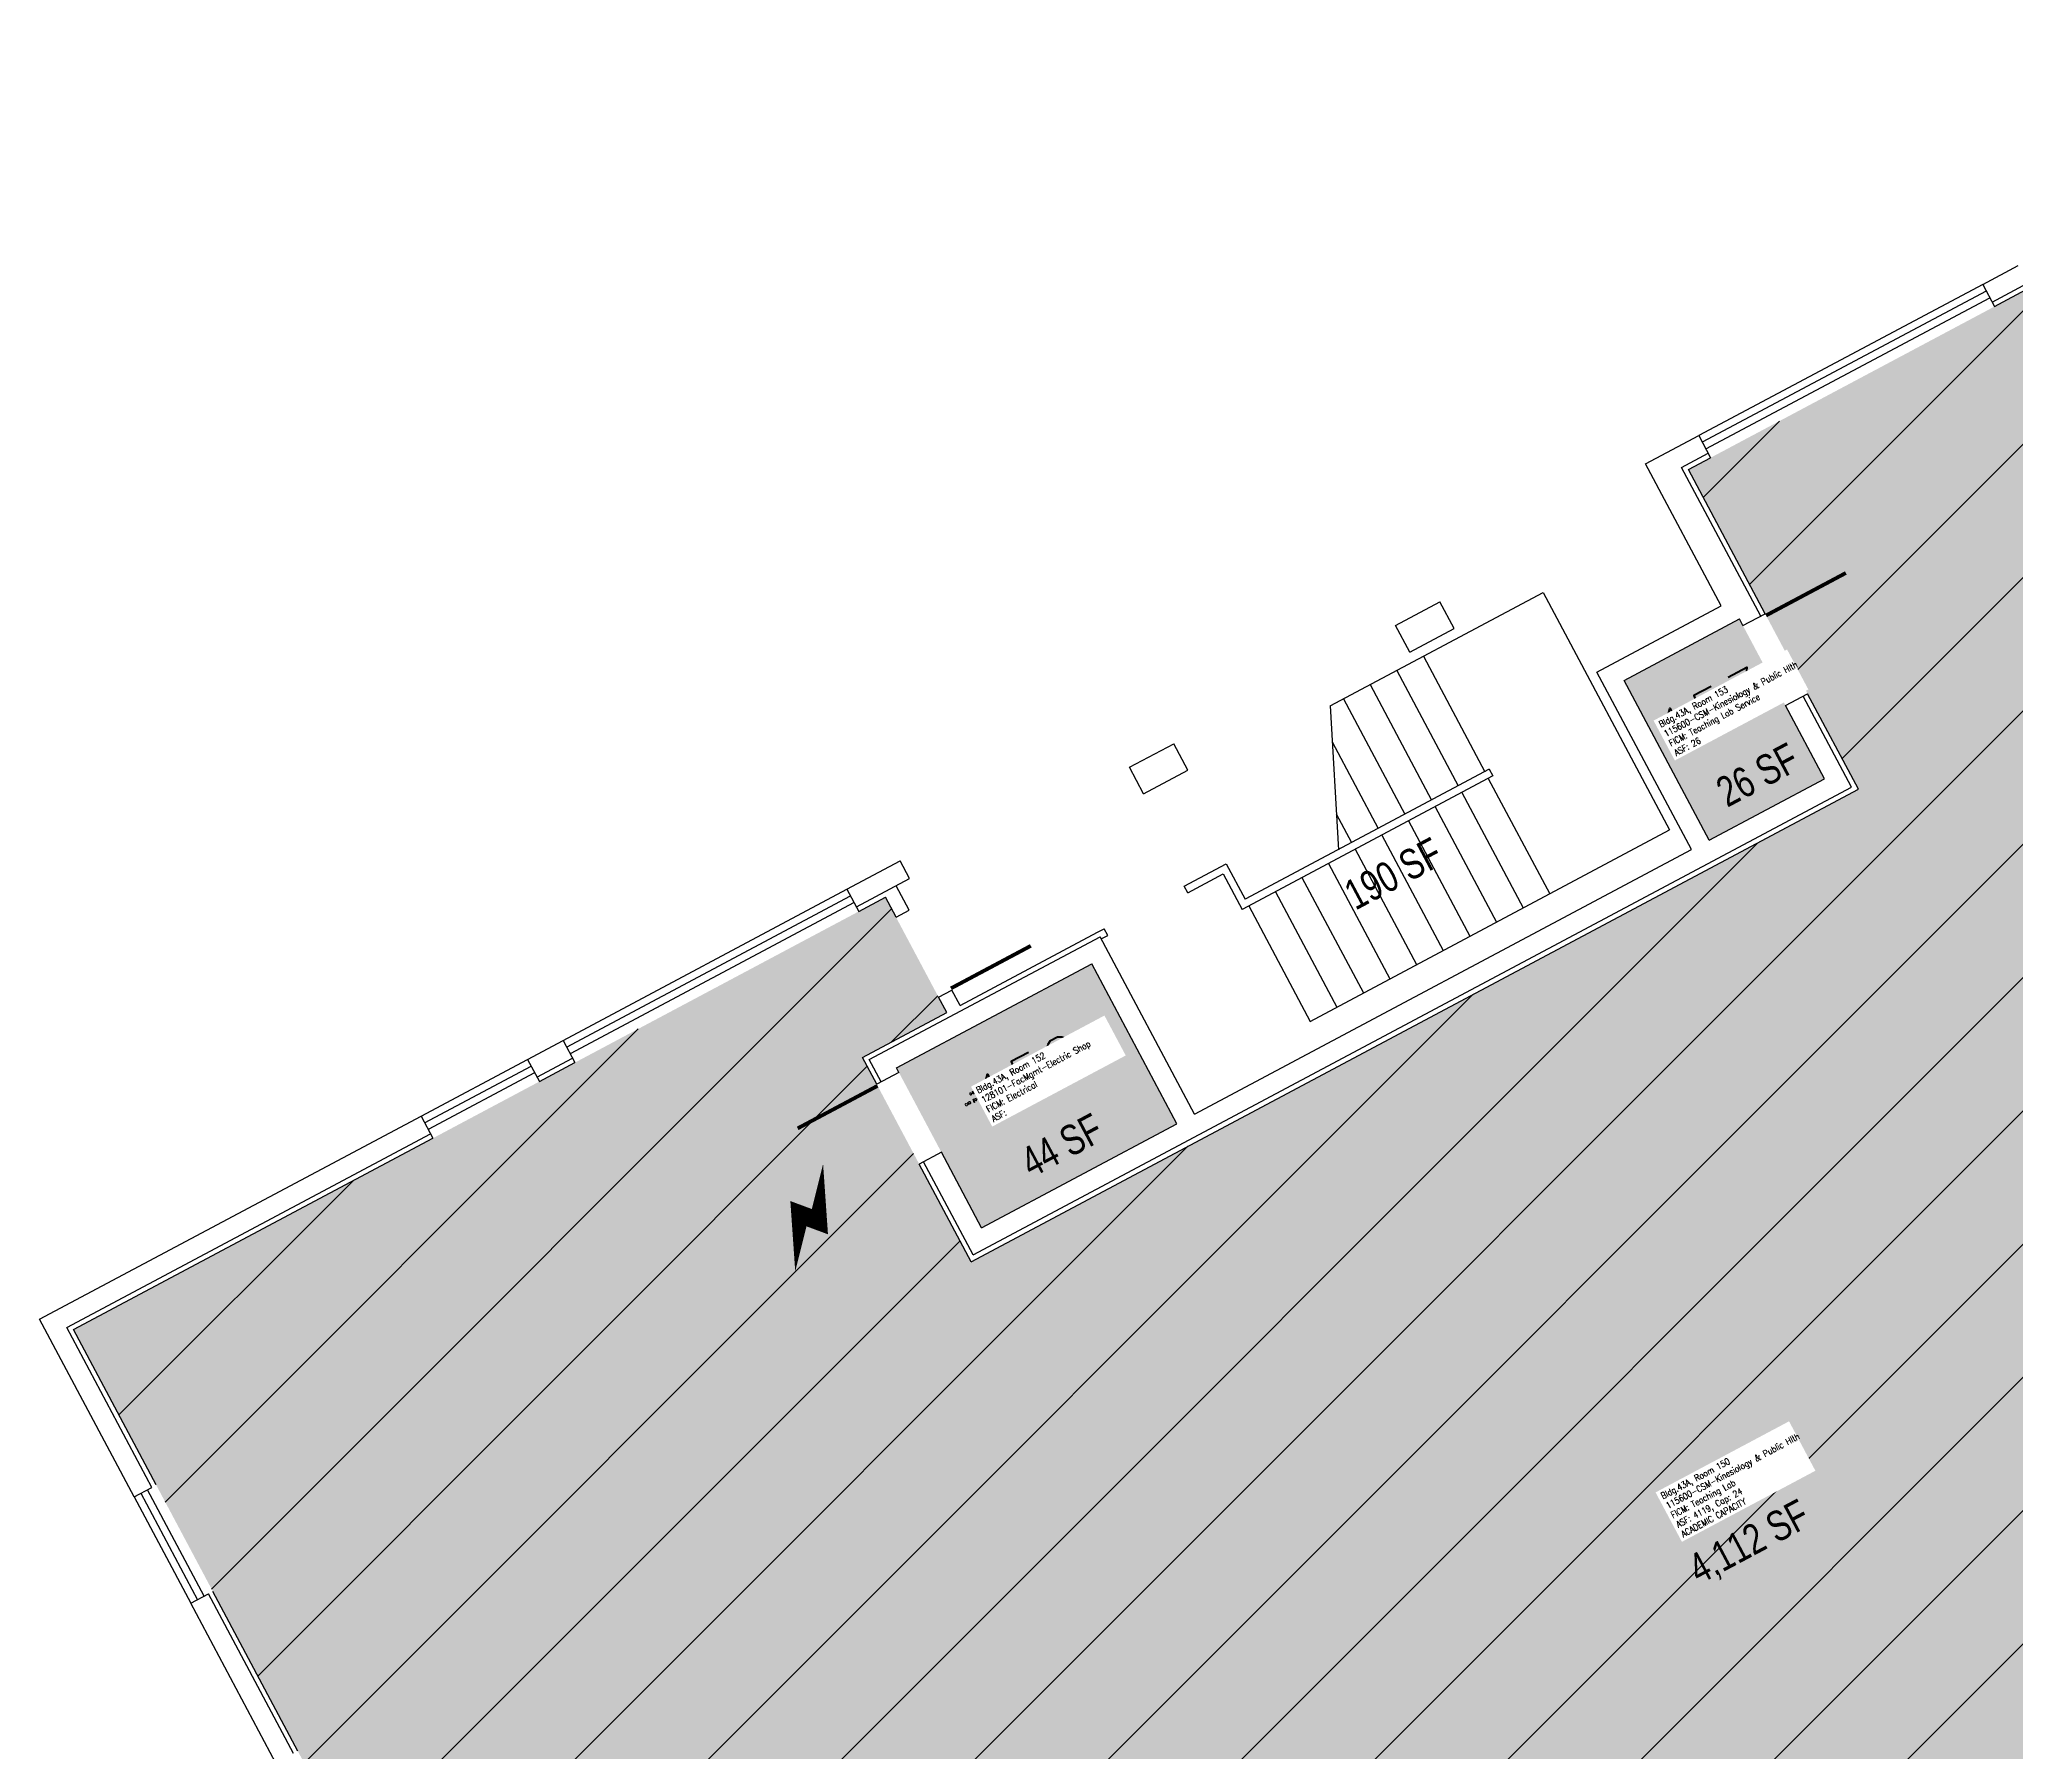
# Model space of a CAD drawing. Header units: inches. Extents: x 69216223 to 69217558, y 27666214 to 27667522.
# Drawn here: x 69216223 to 69217010, y 27666827 to 27667509 of the extents above; entities that cross this region are included whole.
import ezdxf
from ezdxf.enums import TextEntityAlignment as Align

# ---------------------------------------------------------------- set-up
doc = ezdxf.new("R2010")
doc.units = ezdxf.units.IN
doc.header["$LTSCALE"] = 100
doc.header["$MEASUREMENT"] = 0
doc.layers.get('0').update_dxf_attribs({"linetype": 'CONTINUOUS'})
for name, color, linetype in [('A-DOOR', 2, 'CONTINUOUS'), ('A-GLAZ', 1, 'CONTINUOUS'), ('A-GLAZ-SILL', 2, 'CONTINUOUS'), ('A-IDEN-CNUM', 7, 'CONTINUOUS'), ('A-IDEN-ICON', 4, 'CONTINUOUS'), ('A-IDEN-RNUM', 7, 'CONTINUOUS'), ('A-IDEN-SNUM', 4, 'CONTINUOUS'), ('A-IDEN-VNUM', 4, 'CONTINUOUS'), ('A-SITE', 3, 'CONTINUOUS'), ('A-WALL', 5, 'CONTINUOUS'), ('AREA-TEXT', 3, 'CONTINUOUS'), ('Rooms-Capacity', 4, 'CONTINUOUS'), ('Rooms-Category-Color', 7, 'CONTINUOUS'), ('Rooms-College-Color', 7, 'CONTINUOUS'), ('Rooms-Department-Color', 7, 'CONTINUOUS'), ('Rooms-Division-Color', 7, 'CONTINUOUS'), ('Rooms-Information', 7, 'CONTINUOUS')]:
    doc.layers.add(name, color=color, linetype=linetype)
doc.styles.add('AREA', font='arial.ttf', dxfattribs={"width": 0.75, "height": 24})
doc.styles.add('ROOMSNUMBER', font='TXT.SHX', dxfattribs={"height": 1})
doc.styles.add('ROOMVNUMBER', font='simplex.shx', dxfattribs={"width": 0.85})

# ---------------------------------------------------------------- blocks, each defined once
blk = doc.blocks.new('CPELECT')
blk.add_lwpolyline([(0.0623, 0.0629, 0, 0.03, 0), (0.0105, -0.0168, 0.03, 0.03, 0), (-0.0105, 0.0068, 0.03, 0, 0), (-0.0623, -0.0729, 0.03, 0, 0)], format="xyseb")

msp = doc.modelspace()

# ---------------------------------------------------------------- hatches: boundary and pattern name
at = {"layer": 'Rooms-Capacity'}
h = msp.add_hatch(dxfattribs=at)
h.set_pattern_fill('ANSI31', color=256, scale=300, style=0)
h.set_pattern_definition([(45, (0, 0), (-26.516504294, 26.516504294), [])])
h.paths.add_polyline_path([(69217200.64, 27667508.59), (69216879.33, 27667337.53), (69216947.01, 27667210.42), (69216593.93, 27667022.45), (69216550.69, 27667103.65), (69216584.23, 27667121.51), (69216559.8, 27667167.41), (69216379.73, 27667071.54), (69216236.73, 27666995.41), (69216484.86, 27666529.35), (69216799.1, 27666696.65), (69216883.69, 27666537.76), (69216982.55, 27666590.4), (69216991.01, 27666574.51), (69217024.55, 27666592.37), (69217028.09, 27666594.25), (69217091.64, 27666628.08), (69217095.17, 27666629.96), (69217128.71, 27666647.82), (69217120.25, 27666663.71), (69217219.12, 27666716.34), (69217134.53, 27666875.23), (69217448.77, 27667042.53)])
at = {"layer": 'Rooms-Category-Color', "true_color": 0xe3f498}
for points in [[(69217200.64, 27667508.59), (69216879.33, 27667337.53), (69216947.01, 27667210.42), (69216593.93, 27667022.45), (69216550.69, 27667103.65), (69216584.23, 27667121.51), (69216559.8, 27667167.41), (69216379.73, 27667071.54), (69216236.73, 27666995.41), (69216484.86, 27666529.35), (69216799.1, 27666696.65), (69216883.69, 27666537.76), (69216982.55, 27666590.4), (69216991.01, 27666574.51), (69217024.55, 27666592.37), (69217028.09, 27666594.25), (69217091.64, 27666628.08), (69217095.17, 27666629.96), (69217128.71, 27666647.82), (69217120.25, 27666663.71), (69217219.12, 27666716.34), (69217134.53, 27666875.23), (69217448.77, 27667042.53)], [(69216853.74, 27667253.67), (69216899.64, 27667278.11), (69216933.48, 27667214.55), (69216887.58, 27667190.11)]]:
    msp.add_hatch(color=61, dxfattribs=at).paths.add_polyline_path(points)
at = {"layer": 'Rooms-Category-Color', "true_color": 0xadadad}
msp.add_hatch(color=253, dxfattribs=at).paths.add_polyline_path([(69216564.22, 27667099.53), (69216641.9, 27667140.88), (69216675.73, 27667077.33), (69216598.05, 27667035.97)])
at = {"layer": 'Rooms-College-Color', "true_color": 0xffe090}
for points in [[(69217200.64, 27667508.59), (69216879.33, 27667337.53), (69216947.01, 27667210.42), (69216593.93, 27667022.45), (69216550.69, 27667103.65), (69216584.23, 27667121.51), (69216559.8, 27667167.41), (69216379.73, 27667071.54), (69216236.73, 27666995.41), (69216484.86, 27666529.35), (69216799.1, 27666696.65), (69216883.69, 27666537.76), (69216982.55, 27666590.4), (69216991.01, 27666574.51), (69217024.55, 27666592.37), (69217028.09, 27666594.25), (69217091.64, 27666628.08), (69217095.17, 27666629.96), (69217128.71, 27666647.82), (69217120.25, 27666663.71), (69217219.12, 27666716.34), (69217134.53, 27666875.23), (69217448.77, 27667042.53)], [(69216853.74, 27667253.67), (69216899.64, 27667278.11), (69216933.48, 27667214.55), (69216887.58, 27667190.11)]]:
    msp.add_hatch(color=41, dxfattribs=at).paths.add_polyline_path(points)
at = {"layer": 'Rooms-College-Color', "true_color": 0xadadad}
msp.add_hatch(color=253, dxfattribs=at).paths.add_polyline_path([(69216564.22, 27667099.53), (69216641.9, 27667140.88), (69216675.73, 27667077.33), (69216598.05, 27667035.97)])
at = {"layer": 'Rooms-Department-Color', "true_color": 0xffe090}
for points in [[(69217200.64, 27667508.59), (69216879.33, 27667337.53), (69216947.01, 27667210.42), (69216593.93, 27667022.45), (69216550.69, 27667103.65), (69216584.23, 27667121.51), (69216559.8, 27667167.41), (69216379.73, 27667071.54), (69216236.73, 27666995.41), (69216484.86, 27666529.35), (69216799.1, 27666696.65), (69216883.69, 27666537.76), (69216982.55, 27666590.4), (69216991.01, 27666574.51), (69217024.55, 27666592.37), (69217028.09, 27666594.25), (69217091.64, 27666628.08), (69217095.17, 27666629.96), (69217128.71, 27666647.82), (69217120.25, 27666663.71), (69217219.12, 27666716.34), (69217134.53, 27666875.23), (69217448.77, 27667042.53)], [(69216853.74, 27667253.67), (69216899.64, 27667278.11), (69216933.48, 27667214.55), (69216887.58, 27667190.11)]]:
    msp.add_hatch(color=41, dxfattribs=at).paths.add_polyline_path(points)
at = {"layer": 'Rooms-Department-Color', "true_color": 0xacacac}
msp.add_hatch(color=253, dxfattribs=at).paths.add_polyline_path([(69216564.22, 27667099.53), (69216641.9, 27667140.88), (69216675.73, 27667077.33), (69216598.05, 27667035.97)])
at = {"layer": 'Rooms-Division-Color', "true_color": 0xffe090}
for points in [[(69217200.64, 27667508.59), (69216879.33, 27667337.53), (69216947.01, 27667210.42), (69216593.93, 27667022.45), (69216550.69, 27667103.65), (69216584.23, 27667121.51), (69216559.8, 27667167.41), (69216379.73, 27667071.54), (69216236.73, 27666995.41), (69216484.86, 27666529.35), (69216799.1, 27666696.65), (69216883.69, 27666537.76), (69216982.55, 27666590.4), (69216991.01, 27666574.51), (69217024.55, 27666592.37), (69217028.09, 27666594.25), (69217091.64, 27666628.08), (69217095.17, 27666629.96), (69217128.71, 27666647.82), (69217120.25, 27666663.71), (69217219.12, 27666716.34), (69217134.53, 27666875.23), (69217448.77, 27667042.53)], [(69216853.74, 27667253.67), (69216899.64, 27667278.11), (69216933.48, 27667214.55), (69216887.58, 27667190.11)]]:
    msp.add_hatch(color=41, dxfattribs=at).paths.add_polyline_path(points)
at = {"layer": 'Rooms-Division-Color', "true_color": 0xadadad}
msp.add_hatch(color=253, dxfattribs=at).paths.add_polyline_path([(69216564.22, 27667099.53), (69216641.9, 27667140.88), (69216675.73, 27667077.33), (69216598.05, 27667035.97)])

# ---------------------------------------------------------------- linework, layer by layer
at = {"layer": 'A-DOOR'}
for points in [[(69216910.23, 27667279.49, 1.5, 1.5, 0), (69216942.01, 27667296.41, 0, 0, 0), (69216942.36, 27667295.75, 0, 0, -0.414214), (69216925.47, 27667247.67, 0, 0, -0.414214)], [(69216585.89, 27667131.17, 1.5, 1.5, 0), (69216617.67, 27667148.09, 0, 0, 0), (69216617.31, 27667148.75, 0, 0, 0.414214), (69216568, 27667161.58, 0, 0, 0.414214)], [(69216556.68, 27667092.4, 1.5, 1.5, 0), (69216524.91, 27667075.48, 0, 0, 0), (69216525.26, 27667074.82, 0, 0, 0.414214), (69216574.57, 27667061.99, 0, 0, 0.414214)]]:
    msp.add_lwpolyline(points, format="xyseb", dxfattribs=at)
at = {"layer": 'A-GLAZ'}
for p, q in [((69216997.86, 27667408.56), (69216884.87, 27667348.41)), ((69216432.93, 27667107.8), (69216545.92, 27667167.95)), ((69216376.44, 27667077.72), (69216418.81, 27667100.28)), ((69216263.45, 27666930.33), (69216286.01, 27666887.96))]:
    msp.add_line(p, q, dxfattribs=at)
at = {"layer": 'A-GLAZ-SILL'}
for p, q in [((69216996.45, 27667411.21), (69216883.46, 27667351.06)), ((69216886.28, 27667345.76), (69216999.27, 27667405.91)), ((69216431.52, 27667110.45), (69216544.51, 27667170.6)), ((69216547.33, 27667165.3), (69216434.34, 27667105.15)), ((69216375.03, 27667080.37), (69216417.4, 27667102.93)), ((69216420.22, 27667097.63), (69216377.85, 27667075.07)), ((69216260.8, 27666928.92), (69216283.36, 27666886.55)), ((69216288.65, 27666889.37), (69216266.1, 27666931.74))]:
    msp.add_line(p, q, dxfattribs=at)
at = {"layer": 'A-SITE'}
for p, q in [((69216736.79, 27667243.52), (69216821.53, 27667288.63)), ((69216821.53, 27667288.63), (69216871.82, 27667194.18)), ((69216763.28, 27667257.62), (69216787.71, 27667211.72)), ((69216773.87, 27667263.26), (69216798.3, 27667217.36)), ((69216752.68, 27667251.98), (69216777.12, 27667206.08)), ((69216736.79, 27667243.52), (69216740.05, 27667186.34)), ((69216742.09, 27667246.34), (69216766.53, 27667200.44)), ((69216737.61, 27667229.22), (69216755.94, 27667194.8)), ((69216800.07, 27667218.3), (69216702.97, 27667166.6)), ((69216800.07, 27667218.3), (69216801.48, 27667215.65)), ((69216801.48, 27667215.65), (69216701.74, 27667162.54)), ((69216789.12, 27667209.07), (69216813.56, 27667163.17)), ((69216799.71, 27667214.71), (69216824.15, 27667168.81)), ((69216778.53, 27667203.43), (69216802.97, 27667157.53)), ((69216728.82, 27667118.05), (69216871.82, 27667194.18)), ((69216739.23, 27667200.63), (69216745.34, 27667189.16)), ((69216767.94, 27667197.79), (69216792.37, 27667151.89)), ((69216746.75, 27667186.51), (69216771.19, 27667140.61)), ((69216757.35, 27667192.15), (69216781.78, 27667146.25)), ((69216678.68, 27667171.8), (69216695.45, 27667180.72)), ((69216695.45, 27667180.72), (69216702.97, 27667166.6)), ((69216736.16, 27667180.87), (69216760.6, 27667134.97)), ((69216680.09, 27667169.15), (69216678.68, 27667171.8)), ((69216680.09, 27667169.15), (69216694.22, 27667176.67)), ((69216694.22, 27667176.67), (69216701.74, 27667162.54)), ((69216725.57, 27667175.23), (69216750.01, 27667129.33)), ((69216704.38, 27667163.95), (69216728.82, 27667118.05)), ((69216714.98, 27667169.59), (69216739.41, 27667123.69)), ((69216644.26, 27667153.47), (69216646.91, 27667154.88)), ((69216648.32, 27667152.23), (69216646.91, 27667154.88)), ((69216645.67, 27667150.82), (69216648.32, 27667152.23))]:
    msp.add_line(p, q, dxfattribs=at)
at = {"layer": 'A-WALL'}
for p, q in [((69216996.45, 27667411.21), (69217010.57, 27667418.73)), ((69216996.45, 27667411.21), (69217001.15, 27667402.38)), ((69217000.21, 27667404.15), (69217014.33, 27667411.67)), ((69217001.15, 27667402.38), (69217015.27, 27667409.9)), ((69216862.28, 27667339.78), (69216883.46, 27667351.06)), ((69216883.46, 27667351.06), (69216888.16, 27667342.23)), ((69216876.63, 27667338.36), (69216887.22, 27667344)), ((69216892.35, 27667283.29), (69216862.28, 27667339.78)), ((69216908.11, 27667279.22), (69216876.63, 27667338.36)), ((69216879.33, 27667337.53), (69216888.16, 27667342.23)), ((69216909.88, 27667280.16), (69216879.33, 27667337.53)), ((69216762.82, 27667275.5), (69216780.47, 27667284.9)), ((69216786.11, 27667274.31), (69216780.47, 27667284.9)), ((69216842.92, 27667256.97), (69216892.35, 27667283.29)), ((69216901.05, 27667275.46), (69216909.88, 27667280.16)), ((69216768.46, 27667264.91), (69216762.82, 27667275.5)), ((69216768.46, 27667264.91), (69216786.11, 27667274.31)), ((69216853.74, 27667253.67), (69216899.64, 27667278.11)), ((69216901.05, 27667275.46), (69216899.64, 27667278.11)), ((69216880.52, 27667186.35), (69216842.92, 27667256.97)), ((69216887.58, 27667190.11), (69216853.74, 27667253.67)), ((69216917.97, 27667243.68), (69216926.8, 27667248.38)), ((69216947.01, 27667210.42), (69216926.8, 27667248.38)), ((69216933.48, 27667214.55), (69216917.97, 27667243.68)), ((69216944.3, 27667211.25), (69216925.03, 27667247.44)), ((69216656.89, 27667219.11), (69216674.55, 27667228.5)), ((69216680.19, 27667217.91), (69216674.55, 27667228.5)), ((69216662.53, 27667208.51), (69216656.89, 27667219.11)), ((69216662.53, 27667208.51), (69216680.19, 27667217.91)), ((69216593.93, 27667022.45), (69216947.01, 27667210.42)), ((69216594.75, 27667025.15), (69216944.3, 27667211.25)), ((69216887.58, 27667190.11), (69216933.48, 27667214.55)), ((69216682.79, 27667081.09), (69216880.52, 27667186.35)), ((69216544.51, 27667170.6), (69216565.69, 27667181.88)), ((69216569.45, 27667174.82), (69216565.69, 27667181.88)), ((69216544.51, 27667170.6), (69216549.21, 27667161.77)), ((69216548.27, 27667163.54), (69216569.45, 27667174.82)), ((69216569.32, 27667162.29), (69216564.15, 27667172)), ((69216549.21, 27667161.77), (69216559.8, 27667167.41)), ((69216564.03, 27667159.47), (69216559.8, 27667167.41)), ((69216564.03, 27667159.47), (69216569.32, 27667162.29)), ((69216553.4, 27667102.83), (69216645.2, 27667151.7)), ((69216589.53, 27667124.33), (69216644.26, 27667153.47)), ((69216682.79, 27667081.09), (69216645.2, 27667151.7)), ((69216564.22, 27667099.53), (69216641.9, 27667140.88)), ((69216675.73, 27667077.33), (69216641.9, 27667140.88)), ((69216580.95, 27667127.69), (69216586.24, 27667130.51)), ((69216589.53, 27667124.33), (69216586.24, 27667130.51)), ((69216584.23, 27667121.51), (69216580.95, 27667127.69)), ((69216550.69, 27667103.65), (69216584.23, 27667121.51)), ((69216417.4, 27667102.93), (69216431.52, 27667110.45)), ((69216431.52, 27667110.45), (69216436.22, 27667101.62)), ((69216417.4, 27667102.93), (69216422.1, 27667094.1)), ((69216421.16, 27667095.87), (69216435.28, 27667103.39)), ((69216422.1, 27667094.1), (69216436.22, 27667101.62)), ((69216556.33, 27667093.06), (69216550.69, 27667103.65)), ((69216558.1, 27667094), (69216553.4, 27667102.83)), ((69216565.16, 27667097.76), (69216564.22, 27667099.53)), ((69216565.16, 27667097.76), (69216556.33, 27667093.06)), ((69216223.2, 27666999.54), (69216375.03, 27667080.37)), ((69216375.03, 27667080.37), (69216379.73, 27667071.54)), ((69216598.05, 27667035.97), (69216675.73, 27667077.33)), ((69216234.03, 27666996.24), (69216378.79, 27667073.31)), ((69216236.73, 27666995.41), (69216379.73, 27667071.54)), ((69216582.08, 27667065.98), (69216573.25, 27667061.28)), ((69216593.93, 27667022.45), (69216573.25, 27667061.28)), ((69216594.75, 27667025.15), (69216575.01, 27667062.22)), ((69216598.05, 27667035.97), (69216582.08, 27667065.98)), ((69216260.8, 27666928.92), (69216223.2, 27666999.54)), ((69216267.86, 27666932.68), (69216234.03, 27666996.24)), ((69216269.63, 27666933.62), (69216236.73, 27666995.41)), ((69216260.8, 27666928.92), (69216267.86, 27666932.68)), ((69216283.36, 27666886.55), (69216290.42, 27666890.31)), ((69216317.19, 27666823), (69216283.36, 27666886.55)), ((69216324.25, 27666826.76), (69216290.42, 27666890.31)), ((69216326.02, 27666827.7), (69216292.18, 27666891.25))]:
    msp.add_line(p, q, dxfattribs=at)

# ---------------------------------------------------------------- block references
at = {"layer": 'A-IDEN-ICON', "xscale": 240, "yscale": 240, "zscale": 240, "rotation": 28.03065466847384}
msp.add_blockref('CPELECT', (69216528.9, 27667041.01), dxfattribs=at)

# ---------------------------------------------------------------- texts
at = {"layer": 'A-IDEN-CNUM', "style": 'ROOMSNUMBER'}
for s, p in [('CAD #043-A_0153-00', (69216893.33, 27667245.29)), ('CAD #043-A_0152-00', (69216598.5, 27667088.32)), ('CAD #043-A_0150-00', (69216893.39, 27666928.11))]:
    msp.add_text(s, height=1, rotation=28.03065, dxfattribs=at).set_placement(p, align=Align.MIDDLE)
at = {"layer": 'A-IDEN-RNUM', "style": 'ROOMSNUMBER'}
for s, p in [('0153-00', (69216891.92, 27667247.93)), ('0152-00', (69216597.09, 27667090.97)), ('0150-00', (69216891.98, 27666930.76))]:
    msp.add_text(s, height=1, rotation=28.03065, dxfattribs=at).set_placement(p, align=Align.MIDDLE)
at = {"layer": 'A-IDEN-SNUM', "style": 'ROOMSNUMBER'}
for s, p in [('043A015300', (69216891.92, 27667247.93)), ('043A015200', (69216597.09, 27667090.97)), ('043A015000', (69216891.98, 27666930.76))]:
    msp.add_text(s, height=1, rotation=28.03065, dxfattribs=at).set_placement(p, align=Align.MIDDLE)
at = {"layer": 'A-IDEN-VNUM', "style": 'ROOMVNUMBER'}
for s, p in [('153', (69216889.17, 27667241.55)), ('152', (69216617.54, 27667095.95)), ('150', (69216891.98, 27666930.76))]:
    msp.add_text(s, height=18, rotation=28.03065, dxfattribs=at).set_placement(p, align=Align.MIDDLE)
at = {"layer": 'AREA-TEXT', "style": 'AREA', "width": 0.75}
for s, p in [('26 SF', (69216906.79, 27667216.15)), ('190 SF', (69216761.89, 27667176.86)), ('44 SF', (69216629.94, 27667068.79)), ('4,112 SF', (69216903.31, 27666911.18))]:
    msp.add_text(s, height=12, rotation=28.03065, dxfattribs=at).set_placement(p, align=Align.MIDDLE_CENTER)

# ---------------------------------------------------------------- next in the draw order: texts
at = {"layer": 'Rooms-Information', "width": 57.6, "attachment_point": 7, "rotation": 28.03065, "style": 'ROOMVNUMBER', "bg_fill": 3, "box_fill_scale": 1.5, "bg_fill_color": 256, "bg_fill_true_color": 13158600, "bg_fill_transparency": 0}
for s, insert, char_height in [('Bldg.43A, Room 153^M^J115600-CSM-Kinesiology & Public Hlth^M^JFICM: Teaching Lab Service^M^JASF: 26', (69216874.49, 27667223.54), 2.5714), ('Bldg.43A, Room 152^M^J128101-FacMgmt-Electric Shop^M^JFICM: Electrical^M^JASF: ', (69216602.85, 27667077.93), 2.5714), ('Bldg.43A, Room 150^M^J115600-CSM-Kinesiology & Public Hlth^M^JFICM: Teaching Lab^M^JASF: 4119, Cap: 24^M^JACADEMIC CAPACITY', (69216877.29, 27666912.74), 2.57143)]:
    msp.add_mtext(s, dxfattribs=dict(at, insert=insert, char_height=char_height))

doc.saveas('drawing.dxf')
